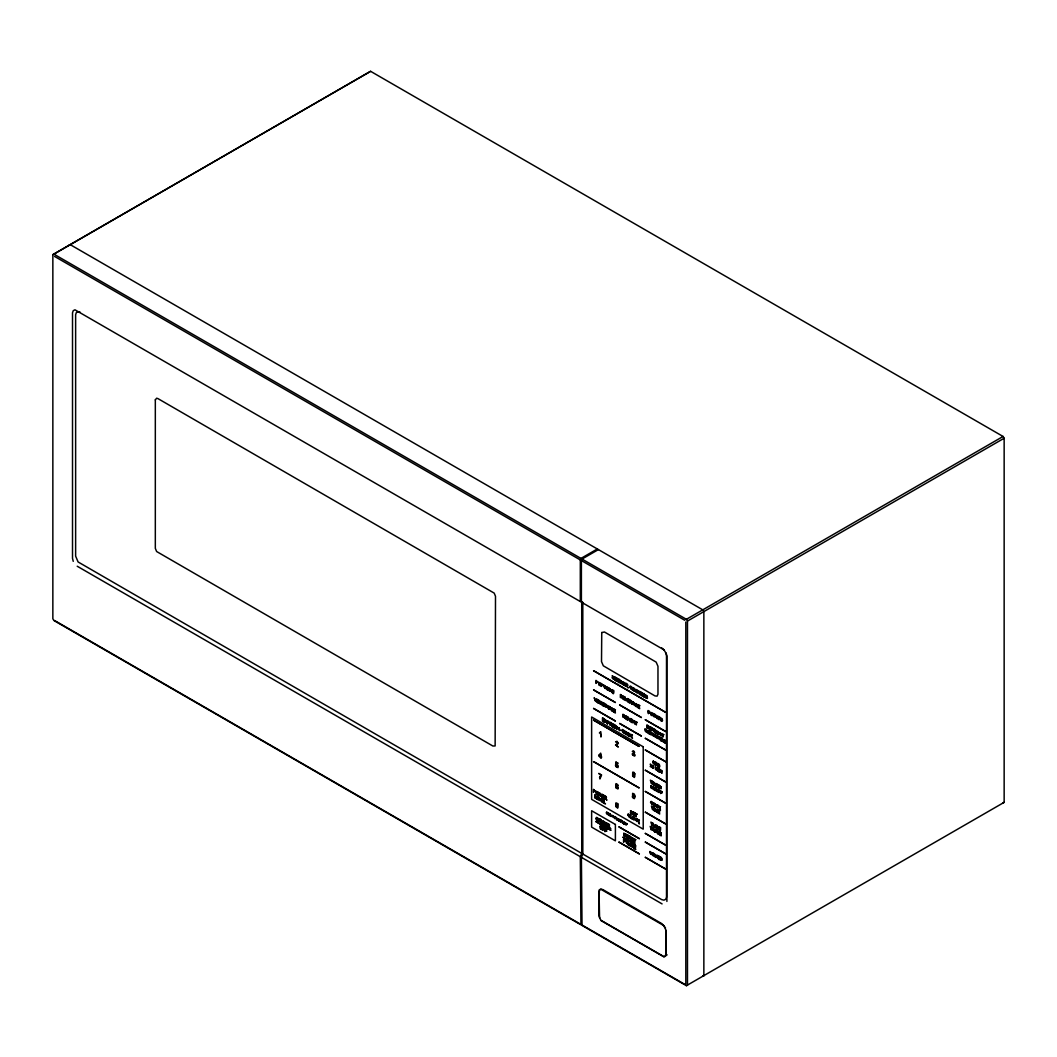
<?xml version="1.0" encoding="UTF-8"?>
<svg xmlns="http://www.w3.org/2000/svg" width="1057" height="1057" viewBox="0 0 1057 1057"><rect width="100%" height="100%" fill="white"/><g stroke="black" fill="none" stroke-linecap="round" stroke-linejoin="round"><path stroke-width="1.5" d="M598.407 549.587L582.024 559.047L581.39 560.554L581.39 601.407L582.803 602.384L582.817 854.043L581.39 857.319L582.024 925.43L686.403 985.692L1004.15 802.342L1004.15 438.232L1003.067 436.462L370.597 71.308L52.85 254.671L52.85 618.768L53.933 620.538L580.954 924.809L580.306 856.698L581.746 853.422L581.733 601.777L580.306 600.786L580.306 559.933L580.954 558.426L597.324 548.966M666.901 901.449L666.914 656.014L666.069 652.922M633.354 752.822L634.517 754.923L633.632 755.438L632.258 753.76L632.681 755.015L634.662 756.085L635.072 755.227C631.809 751.686 636.512 754.473 633.605 750.853L632.311 751.395L634.121 751.884L633.434 752.875M632.337 704.372C633.13 697.343 635.614 708.824 634.055 704.477L631.861 704.107C629.866 701.861 633.923 701.888 630.012 700.051L630.012 703.037L630.355 701.914L631.346 702.456L632.284 704.345M623.775 823.879C624.357 818.713 626.167 827.129 625.044 823.945L622.494 823.139L622.494 820.959L623.683 823.826M599.213 755.53L600.561 754.077L600.561 756.31M598.698 755.227L601.684 756.957L601.103 758.358L598.698 755.781L600.667 753.139L601.103 756.614M52.85 254.671L370.597 71.308M582.024 559.047L686.389 619.31L1003.067 436.462M686.403 985.692L687.473 985.164L687.473 621.067L1004.15 438.232M70.304 244.695L69.234 245.224L70.304 244.695L702.773 609.849L703.856 611.607L703.856 975.717L702.773 976.232L703.856 975.703M1003.067 802.858L1004.15 802.342M665.699 955.554L667.139 954.867M619.931 821.395C617.869 818.422 621.463 820.285 619.204 819.598C622.586 824.526 617.024 818.765 619.693 821.289M658.973 766.721L659.33 765.109L658.022 763.96L658.022 766.233C660.836 768.584 659.872 763.498 657.679 763.405L657.679 766.391L659.568 766.999L658.564 766.55M656.371 765.215L656.727 763.603L655.419 762.454L655.419 764.726C658.234 767.078 657.269 761.991 655.076 761.899L655.076 764.885L656.965 765.506L655.961 765.043M661.246 860.081L661.603 858.456L660.295 857.306L660.295 859.592C663.122 861.944 662.144 856.857 659.951 856.765L659.951 859.751L661.841 860.358L660.85 859.909M648.152 728.273L648.509 726.661L647.201 725.512L647.201 727.784C650.029 730.136 649.051 725.036 646.858 724.957L646.858 727.943L648.747 728.55L647.756 728.101M617.275 819.822C615.993 816.096 619.31 822.135 616.337 817.391L616.337 819.585L617.711 820.034L616.984 819.703M654.283 826.759L654.825 826.878C655.274 820.813 656.001 830.34 653.385 826.032C652.579 819.915 654.878 828.411 653.385 826.032L653.913 826.442M629.615 845.494L630.804 843.129L630.342 846.115L628.611 844.675L628.492 841.808L629.206 845.138M655.75 857.002L656.278 857.121C656.741 851.057 657.467 860.583 654.851 856.289C654.032 850.158 656.331 858.654 654.851 856.289L655.366 856.698M80.306 312.277L78.086 311.736L76.342 312.555L75.628 314.709L75.628 556.127L78.086 561.954L581.746 853.422M612.584 815.449C612.968 819.571 611.461 814.63 613.073 815.634M626.471 685.438C628.981 686.812 627.356 683.099 625.691 683.218L625.691 686.389L626.048 685.187L628.109 687.79L626.048 685.187M610.959 724.481C613.47 725.868 611.844 722.142 610.166 722.261L610.166 725.446L610.536 724.243L612.598 726.846L610.536 724.243M605.238 797.824C607.59 799.118 606.071 795.617 604.498 795.736L604.498 798.722L604.842 797.586L606.771 800.03L604.842 797.586M654.812 731.206C657.163 732.501 655.644 729.013 654.085 729.119L654.085 732.105L654.415 730.968L656.357 733.413L654.415 730.968M656.635 827.089C658.987 828.397 657.467 824.896 655.895 825.015L655.895 828.001L656.238 826.865L658.167 829.309L656.238 826.865M53.933 254.156L580.954 558.426M54.568 256.415L580.306 559.933M581.39 560.554L684.738 620.248M649.104 711.44L648.443 711.057L648.443 712.114L649.579 712.629L648.1 710.502L648.443 713.686L648.443 712.471L649.87 713.026L649.474 711.321M624.779 718.284C622.85 717.042 626.682 715.827 622.93 714.241L622.93 717.214L623.273 716.091L624.753 717.465M633.051 841.557L632.007 839.469L631.346 839.073L631.346 840.579L628.902 838.148C627.99 840.645 629.919 830.498 630.91 840.328L630.95 836.972L633.169 838.663L633.024 840.619M582.817 854.043L661.695 899.613L663.915 900.154L665.659 899.335L666.505 897.221L666.505 655.842A7.174 4.136 60 0 0 661.708 647.941M77.214 566.235L580.306 856.698M581.39 857.319L662.078 903.907M54.581 620.512L580.306 924.029M581.39 924.65L684.751 984.344M601.01 920.33L663.862 956.611L665.302 955.924L665.831 954.167L665.831 930.371M664.311 650.042L74.981 309.807L73.237 310.666L72.51 312.846L72.51 558.334L73.237 561.346M665.527 927.98L661.893 923.686L602.979 889.664L600.878 889.043L599.345 889.783L598.79 915.454L600.878 920.488L663.994 956.915L665.527 956.189L666.095 954.312L666.095 930.517L663.862 925.641L601.01 889.36L599.57 890.047L599.042 891.804L599.57 917.978M686.389 619.31L687.473 621.067M685.821 622.005L685.821 983.829M155.326 399.85L155.326 548.372L156.634 551.529L492.866 746.017L495.138 745.951L495.495 596.254L494.187 593.109L157.942 398.608L156.634 398.225L155.326 399.85M616.178 803.664L616.231 806.385L617.565 807.442L617.552 803.941L616.178 803.664M615.742 803.743L615.927 806.742L617.698 808.116L617.896 803.69L615.967 802.831L615.742 803.743M650.689 765.268C652.367 767.792 649.698 765.532 650.293 766.589L651.72 766.721L650.332 764L650.742 765.308M634.544 796.74L633.975 798.075L632.324 796.516L632.707 797.652L634.359 798.643L635.072 796.674L634.359 794.111L632.641 793.318L632.615 795.71L634.544 796.74M652.129 765.506L652.288 767.673C654.296 770.381 654.072 763.973 652.129 765.506M632.918 773.024L632.773 774.081L634.715 774.992L634.425 777.476L632.654 776.102L632.707 772.191L633.79 772.244L635.019 774.186L633.764 772.733L632.918 773.024M599.596 777.357L599.94 778.983L601.578 775.019L598.79 773.407L600.904 775.217L599.596 777.357M596.439 818.092L596.782 820.179L598.143 820.258L598.09 821.183L596.544 820.364L595.95 818.462L596.61 817.338L598.064 818.224L598.487 819.188L596.439 818.092M622.282 730.215L623.841 733.122L621.833 730.559L622.454 729.489L623.815 730.334L624.211 731.246L622.282 730.215M635.508 818.831L636.961 821.566L635.072 819.162L635.667 818.158L636.935 818.937L637.305 819.796L635.508 818.831M650.967 802.052L652.433 804.787L650.544 802.382L651.125 801.378L652.407 802.171L652.777 803.016L650.967 802.052M604.247 822.61L604.617 824.698L605.965 824.777L605.912 825.702L604.366 824.883L603.772 822.98L604.432 821.844L605.886 822.742L606.295 823.707L604.247 822.61M630.104 686.72L631.663 689.626L629.655 687.063L630.276 686.006L631.637 686.839L632.033 687.75L630.104 686.72M628.083 814.551L629.549 817.286L627.66 814.881L628.241 813.877L629.523 814.656L629.893 815.515L628.083 814.551M660.533 770.593L661.986 773.328L660.096 770.923L660.691 769.919L661.959 770.712L662.329 771.557L660.533 770.593M603.957 685.914L605.423 688.636L603.521 686.231L604.115 685.227L605.397 686.019L605.753 686.865L603.957 685.914M606.586 812.423C606.784 814.273 608.806 815 606.361 813.309C606.005 810.534 609.347 813.903 606.586 812.423M615.557 745.013L618.358 747.048L616.231 745.238L618.345 743.428L616.997 741.274L615.597 741.895L616.984 741.763L617.803 743.097L615.557 745.013M653.398 767.091L652.882 768.016L652.526 765.585L653.398 767.091M616.006 762.057L615.597 764.383L617.79 766.365L616.878 767.065L615.491 765.374L615.914 766.629L618.015 767.607L617.962 765.255L616.205 764.092L616.429 762.89L618.147 763.299L616.006 762.057M645.312 695.493L645.708 697.488L647.016 698.056L646.21 696.629L647.386 697.303L647.386 698.479L645.51 697.686L644.836 695.876L645.483 694.779L647.135 695.955L647.333 696.603L645.312 695.493M599.663 701.676L600.019 703.566L601.261 704.094L600.495 702.746L601.592 703.381C601.869 706.208 598.183 702.865 599.359 701.319L600.495 701.227L601.552 702.733L599.663 701.676M635.389 704.041L635.746 705.917L636.988 706.459L636.235 705.111L637.318 705.732C637.596 708.573 633.909 705.23 635.085 703.685L636.222 703.592L637.279 705.085L635.389 704.041M651.403 733.241L651.72 734.866L653.081 734.707L653.081 735.672L651.02 733.558L651.548 732.673L652.882 733.624L651.403 733.241M601.75 632.522L601.512 661.629L603.322 665.818L655.01 695.929L657.097 696.127L657.969 694.224L657.969 666.306L656.159 662.118L604.472 632.007L601.75 632.522M611.038 709.498L609.096 709.234L609.096 706.248L610.814 707.609L611.038 709.498M634.728 818.99L634.121 819.994L632.839 819.228L632.601 816.625L634.134 817.299L634.728 818.99M598.249 793.622L597.641 794.626L596.359 793.873L596.122 791.27L597.667 791.931L598.249 793.622M658.247 790.913L657.731 791.785L656.622 791.125L656.41 788.879L658.247 790.913M600.772 684.672L600.165 685.676L598.883 684.923L598.645 682.32L600.191 682.981L600.772 684.672M608.594 689.19L607.986 690.181L606.705 689.428L606.467 686.825L608 687.499L608.594 689.19M625.216 684.54L624.568 685.61L623.207 684.804L622.943 682.029L624.595 682.73L625.216 684.54M602.556 828.569L601.869 829.705L600.416 828.847L600.151 825.9L601.895 826.653L602.556 828.569M635.046 690.221L634.398 691.291L633.037 690.472L632.786 687.711L634.425 688.411L635.046 690.221M627.237 733.703L626.59 734.774L625.216 733.968L624.964 731.193L626.603 731.906L627.237 733.703M638.045 691.939L637.397 693.009L636.023 692.203L635.772 689.428L637.411 690.142L638.045 691.939M611.448 815.674L610.999 816.4L610.061 815.859L609.889 813.943L611.448 815.674M630.223 735.434L629.576 736.504L628.202 735.698L627.95 732.924L629.589 733.637L630.223 735.434M652.869 714.757L652.261 715.748L650.993 714.994L650.755 712.392L652.288 713.065L652.869 714.757M659.04 733.479L658.432 734.483L657.163 733.73L656.912 731.127L658.458 731.788L659.04 733.479M662.501 720.306L661.88 721.31L660.612 720.544L660.374 717.954L661.907 718.615L662.501 720.306M652.697 787.703L652.169 788.575L651.059 787.914L650.848 785.668L652.697 787.703M654.309 854.994L653.702 855.998L652.42 855.245L652.182 852.642L653.715 853.303L654.309 854.994M601.023 795.644L599.914 793.08L599.306 795.3L598.447 792.248L599.134 795.617L600.112 793.556L601.076 796.74L601.777 794.164L601.023 795.644M656.569 832.176L655.314 831.965L655.314 830.934L656.569 832.176M622.322 697.726L620.38 697.475L620.38 694.489L622.097 695.85L622.322 697.726M655.604 805.342L654.996 806.332L653.715 805.579L653.477 802.976L655.023 803.637L655.604 805.342M658.405 806.953L657.798 807.958L656.529 807.191L656.291 804.602L657.824 805.262L658.405 806.953M656.926 832.374L654.97 832.123L654.97 829.137L656.688 830.498L656.926 832.374M621.965 697.528L620.723 697.316L620.723 696.299L621.965 697.528M647.214 731.721L646.25 729.502L645.721 731.418L644.981 728.762L645.563 731.695L646.422 729.911L647.254 732.66L647.862 730.427L647.214 731.721M610.695 709.287L609.44 709.075L609.44 708.058L610.695 709.287M658.088 736.293C657.256 741.855 657.428 735.038 659.132 737.244L659.423 739.689L659.423 737.416L660.163 737.535L658.088 736.293M655.75 788.126L655.314 790.544L655.75 788.126M610.589 707.913L609.44 706.803L610.589 707.913M653.464 828.569L653.041 829.771L653.913 830.287L653.464 828.569M599.742 819.334L599.253 820.708L600.257 821.289L599.742 819.334M633.5 702.377L633.077 703.579L633.949 704.094L633.5 702.377M656.397 715.602L655.974 716.805L656.859 717.32L656.397 715.602M607.59 705.693L607.167 706.895L608.039 707.397L607.59 705.693M627.039 841.306L626.563 842.68L627.554 843.261L627.039 841.306M633.83 720.834L633.407 722.05L634.292 722.552L633.83 720.834M653.556 761.331L653.134 762.533L654.006 763.048L653.556 761.331M624.621 822.412L624.964 823.667L624.621 822.412M629.496 836.47L629.007 837.844L630.012 838.412L629.496 836.47M627.514 685.134L626.048 684.83L626.048 683.773L627.514 685.134M655.789 730.929L654.415 730.638L654.415 729.647L655.789 730.929M657.613 826.812L656.238 826.534L656.238 825.543L657.613 826.812M615.61 725.776C616.323 727.639 618.107 730.308 615.385 727.441C619.257 732.62 614.976 724.904 616.958 726.648L617.486 727.388L615.61 725.776M610.748 689.745L609.374 689.455L609.374 688.477L610.748 689.745M661.418 735.5C660.916 737.614 658.154 731.127 660.836 733.466L659.793 733.175L661.418 735.5M632.892 839.007L631.346 838.69L631.346 837.567L632.892 839.007M651.469 854.003C650.967 856.117 648.205 849.63 650.887 851.968L649.857 851.678L651.469 854.003M620.221 680.431C620.935 682.293 622.732 684.976 620.01 682.095C623.868 687.275 619.6 679.559 621.569 681.303L622.111 682.042L620.221 680.431M624.647 716.038L623.273 715.748L623.273 714.77L624.647 716.038M631.28 843.803C632.033 845.798 633.936 848.626 631.042 845.574C634.319 850.304 631.994 844.622 632.205 844.292L633.275 845.521L631.28 843.803M660.916 787.069L659.542 786.778L659.542 785.8L660.916 787.069M612.32 675.859C613.02 677.735 614.817 680.404 612.095 677.524C615.954 682.703 611.686 675 613.655 676.744L614.196 677.471L612.32 675.859M620.142 730.295C619.6 732.567 616.654 725.644 619.521 728.141L618.411 727.824L620.142 730.295M656.463 830.802L655.314 829.692L656.463 830.802M631.729 701.861L630.355 701.571L630.355 700.58L631.729 701.861M606.216 797.546L604.842 797.255L604.842 796.265L606.216 797.546M655.472 767.131C656.146 768.888 657.824 771.385 655.261 768.69C658.894 773.552 654.878 766.312 656.727 767.963L657.243 768.637L655.472 767.131M630.553 810.772C631.214 812.529 632.892 815.026 630.342 812.331C633.962 817.193 629.959 809.939 631.809 811.604L632.311 812.278L630.553 810.772M623.907 833.299C624.661 835.281 626.563 838.122 623.67 835.056C626.946 839.787 624.621 834.118 624.832 833.775L625.903 835.004L623.907 833.299M612.003 724.19L610.536 723.873L610.536 722.829L612.003 724.19M621.86 696.167L620.723 695.044L621.86 696.167M615.716 785.827L615.887 787.835L617.949 789.024L617.83 784.69L616.02 783.633L615.716 785.827M596.386 791.627L596.373 793.437L597.641 794.164L597.786 792.724L596.386 791.627M632.866 816.995L632.866 818.792L634.121 819.519L634.266 818.078L632.866 816.995M656.556 804.958L656.542 806.755L657.811 807.495L657.956 806.055L656.556 804.958M598.923 682.677L598.909 684.487L600.178 685.213L600.323 683.773L598.923 682.677M633.064 688.094L633.064 690.01L634.411 690.789L634.557 689.256L633.064 688.094M625.255 731.589L625.242 733.505L626.59 734.285L626.748 732.752L625.255 731.589M660.638 718.311L660.625 720.108L661.893 720.848L662.039 719.407L660.638 718.311M653.755 803.333L653.741 805.143L655.01 805.87L655.142 804.43L653.755 803.333M623.234 682.412L623.22 684.328L624.581 685.108L624.727 683.575L623.234 682.412M636.063 689.811L636.05 691.74L637.397 692.52L637.556 690.974L636.063 689.811M628.241 733.307L628.228 735.236L629.576 736.002L629.734 734.47L628.241 733.307M600.455 826.31L600.442 828.358L601.882 829.177L602.041 827.552L600.455 826.31M651.02 712.762L651.006 714.558L652.275 715.285L652.42 713.845L651.02 712.762M651.086 785.985L651.072 787.544L652.182 788.178L652.301 786.923L651.086 785.985M606.731 687.195L606.718 688.992L607.986 689.719L608.132 688.279L606.731 687.195M610.087 814.207L611.012 816.07L610.087 814.207M656.648 789.183L656.635 790.755L657.731 791.389L657.864 790.134L656.648 789.183M652.446 852.999L652.446 854.809L653.715 855.536L653.847 854.096L652.446 852.999M657.19 731.497L657.177 733.294L658.445 734.02L658.59 732.58L657.19 731.497M634.544 776.089L633.288 776.38L633.09 774.437L634.544 776.089M595.527 700.58L594.219 697.66L595.567 701.425L596.584 699.021L595.527 700.58M626.246 700.051L624.938 697.131L626.286 700.883L627.303 698.492L626.246 700.051M600.138 800.03L598.817 797.11L600.178 800.876L601.182 798.471L600.138 800.03M634.491 795.577L634.253 796.265L633.037 795.564L633.051 793.939L634.491 795.577M655.168 785.007L653.781 782.14L653.781 785.113L654.111 782.761L655.155 785.919L655.908 783.858L656.238 786.54L655.776 783.29L655.168 785.007M662.528 740.693C660.268 732.66 661.497 746.837 661.616 738.751L662.528 741.486L663.175 739.689C663.175 745.978 664.007 736.082 662.528 740.693M656.225 810.917L654.838 808.037L654.838 811.023L655.168 808.671L656.225 811.829L656.978 809.768L657.309 812.45L656.846 809.2L656.225 810.917M626.444 842.971C625.652 835.545 629.813 849.722 627.673 843.684L626.444 842.971M652.935 830.036C652.446 823.892 655.644 835.413 654.019 830.67L652.935 830.036M633.302 722.301C632.813 716.17 636.01 727.678 634.398 722.935L633.302 722.301M599.147 821.012C598.222 823.509 600.165 813.362 601.156 823.192L601.195 819.822L603.124 823.601C603.415 814.101 604.498 832.123 601.565 820.761L601.565 823.429L599.147 821.012M655.882 717.069C655.38 710.925 658.59 722.446 656.965 717.69L655.882 717.069M607.062 707.159C606.573 701.016 609.77 712.524 608.145 707.78L607.062 707.159M653.028 762.797C652.539 756.653 655.736 768.175 654.111 763.431L653.028 762.797M603.19 685.425L601.565 685.398L601.222 686.416L601.222 683.43L603.19 685.425M625.81 841.24L623.96 841.2L623.577 842.35L623.577 838.967L625.81 841.24M597.971 682.426L596.346 682.386L596.003 683.403L596.003 680.417L597.971 682.426M622.19 821.408L620.736 822.121L620.736 819.941L622.19 821.408M609.704 722.909L607.96 722.882L607.603 723.966L607.603 720.782L609.704 722.909M595.448 791.376L593.823 791.336L593.479 792.354L593.479 789.368L595.448 791.376M661.259 787.267C658.775 788.258 663.347 790.147 659.542 787.121L659.542 788.443L659.198 785.272L661.259 787.267M611.091 689.944C608.607 690.934 613.179 692.824 609.374 689.798L609.374 691.119L609.03 687.948L611.091 689.944M602.834 685.24L601.565 685.042L601.565 683.985L602.834 685.24M609.321 722.711L607.96 722.499L607.96 721.363L609.321 722.711M617.803 787.875L616.469 787.967L616.297 786.263L617.803 787.875M595.091 791.178L593.823 790.993L593.823 789.923L595.091 791.178M597.628 682.227L596.346 682.042L596.346 680.972L597.628 682.227M625.414 841.015L623.96 840.791L623.96 839.588L625.414 841.015M621.926 821.263L620.988 820.338L621.926 821.263M617.632 785.496L616.416 785.338L616.416 784.228L617.632 785.496M626.629 823.984C624.859 820.813 626.537 826.746 626.524 824.539L627.277 823.72L626.629 823.984M606.018 721.72L604.749 722.314L605.806 721.27C602.754 717.835 608.475 721.27 606.242 721.508L607.273 723.768L606.018 721.72M600.64 731.827L599.398 732.95L600.455 732.818L600.984 737.02L600.64 731.827M640.225 691.608L638.864 692.401C639.26 687.962 637.292 693.445 640.291 694.832L639.564 692.52L640.225 691.608M660.466 806.636L659.185 807.376C656.648 799.858 662.171 817.021 659.845 807.495L660.466 806.636M639.379 820.179L638.098 820.919C635.574 813.388 641.071 830.551 638.758 821.025L639.379 820.179M632.416 735.104L631.042 735.883C631.439 731.457 629.47 736.927 632.469 738.314L631.742 736.016L632.416 735.104M614.87 816.546L613.919 817.087C612.294 814.392 616.046 821.619 614.408 817.167L614.87 816.546M616.786 678.079L614.804 676.929L614.804 680.113L616.852 681.289L615.161 679.942L615.161 678.858L616.68 679.73L615.161 677.511L616.786 678.079M617.711 678.607L617.698 681.778L617.698 679.281C620.459 689.97 619.442 672.992 619.177 681.95L617.711 678.607M641.507 692.348L641.507 695.532L641.507 692.348M642.524 692.93L642.497 696.101L642.497 693.603C645.259 704.279 644.242 687.327 643.977 696.272L642.524 692.93M665.672 712.339L593.611 670.733L665.672 712.339M611.977 689.64L611.95 692.612L611.95 690.274C614.553 700.289 613.588 684.381 613.337 692.771L611.977 689.64M624.674 696.973L622.811 695.902L622.811 698.875L624.727 699.985L623.141 698.717L623.141 697.712L624.568 698.532L623.141 696.444L624.674 696.973M629.483 699.747L627.62 698.677L627.62 701.65L629.536 702.76L627.964 701.504L627.964 700.487L629.377 701.306L627.964 699.219L629.483 699.747M639.696 705.653L637.833 704.57L637.833 707.556L639.762 708.666L638.177 707.397L638.177 706.38L639.604 707.212L638.177 705.125L639.696 705.653M655.168 714.572L653.12 713.396L654.309 717.069L654.309 714.44L655.168 714.572M659.779 717.241L657.731 716.065L658.921 719.725L658.921 717.108L659.779 717.241M615.359 702.469L593.611 689.917L615.359 702.469M641.348 717.478L619.679 704.966L641.348 717.478M665.672 731.523L645.325 719.777L665.672 731.523M651.337 727.533L649.474 726.463L649.474 729.449L651.403 730.559L649.817 729.29L649.817 728.273L651.244 729.105L649.817 727.018L651.337 727.533M653.636 728.868L651.878 727.85L651.878 730.836L652.222 729.674L653.437 730.387L652.222 728.405L653.636 728.868M663.743 734.694L661.695 733.518L662.884 737.191L662.884 734.562L663.743 734.694M598.764 700.276L596.901 699.206L596.901 702.192L598.817 703.301L597.245 702.033L597.245 701.016L598.658 701.835L597.245 699.76L598.764 700.276M603.97 703.288L602.107 702.218L602.107 705.191L604.036 706.301L602.45 705.045L602.45 704.028L603.877 704.847L602.45 702.773L603.97 703.288M606.348 704.662L604.3 703.486L605.502 707.159L605.502 704.53L606.348 704.662M611.844 707.833L611.501 710.621L613.113 711.546L611.844 710.463L611.844 707.833M615.399 709.881L613.536 708.811L613.536 711.797L615.465 712.907L613.879 711.638L613.879 710.621L615.306 711.453L613.879 709.366L615.399 709.881M627.409 716.818L625.546 715.748L625.546 718.734L627.475 719.843L625.889 718.575L625.889 717.558L627.316 718.377L625.889 716.302L627.409 716.818M628.294 717.333L627.95 720.121L628.294 718.905L629.628 719.685C629.932 724.587 630.012 715.232 629.628 719.328L628.294 718.549L628.294 717.333M632.416 719.711L630.553 718.641L630.553 721.614L632.469 722.724L630.897 721.469L630.897 720.451L632.324 721.27L630.897 719.183L632.416 719.711M637.199 722.473L635.165 721.297L636.354 724.97L636.354 722.341L637.199 722.473M649.764 731.523L648.139 730.598L648.139 733.175L649.817 734.139L648.443 733.043L648.443 732.157L649.672 732.871L648.443 731.074L649.764 731.523M650.57 731.986L650.57 734.575L650.57 731.986M653.834 733.875L653.53 736.293L653.834 735.249L654.983 735.91C655.248 740.164 655.314 732.052 654.983 735.606L653.834 733.875M657.375 735.923L655.604 734.906L656.635 738.077L656.635 735.804L657.375 735.923M660.81 737.905L660.81 740.495L660.81 737.905M665.566 740.653L663.955 739.715L663.955 742.305L665.619 743.269L664.245 742.173L664.245 741.287L665.487 742.001L664.245 740.204L665.566 740.653M615.359 721.006L593.611 708.454L615.359 721.006M641.348 736.016L619.679 723.503L641.348 736.016M665.672 750.06L645.325 738.314L665.672 750.06M604.472 718.971L602.477 717.822L602.477 721.006L604.525 722.182L602.847 720.834L602.847 719.751L604.366 720.636L602.847 718.403L604.472 718.971M614.936 725.023L612.954 723.873L612.954 727.057L615.002 728.233L613.324 726.886L613.324 725.802L614.844 726.674L613.324 724.455L614.936 725.023M643.211 746.784L591.629 717.003L591.629 799.369L643.211 829.15L643.211 746.784M639.009 746.387L593.572 720.147L639.009 746.387M665.672 761.74L645.325 749.994L665.672 761.74M659.66 769.205L657.798 768.122L657.798 771.108L659.727 772.218L658.141 770.949L658.141 769.945L659.555 770.764L658.141 768.677L659.66 769.205M665.672 781.982L645.325 770.236L665.672 781.982M652.433 781.361L650.385 780.185L651.574 783.845L651.574 781.215L652.433 781.361M653.186 781.797L653.186 784.77L653.186 781.797M658.67 784.955L656.807 783.884L656.807 786.87L658.722 787.98L657.15 786.712L657.15 785.695L658.564 786.514L657.15 784.439L658.67 784.955M653.371 786.804L653.358 789.381L653.358 787.346C655.604 796.027 654.785 782.259 654.56 789.513L653.371 786.804M660.163 790.715L658.643 789.843L658.643 792.433L658.947 791.429L659.991 792.037L658.947 790.319L660.163 790.715M662.065 791.825L660.559 790.953L660.559 793.53L660.85 792.525L661.907 793.146L660.85 791.429L662.065 791.825M639.009 787.848L593.572 761.621L639.009 787.848M665.672 803.201L645.325 791.455L665.672 803.201M653.49 807.271L651.442 806.081L652.631 809.754L652.631 807.125L653.49 807.271M654.243 807.693L654.243 810.679L654.243 807.693M659.727 810.864L657.864 809.794L657.864 812.78L659.779 813.89L658.207 812.622L658.207 811.604L659.634 812.423L658.207 810.349L659.727 810.864M665.672 823.932L645.325 812.186L665.672 823.932M634.742 812.846L632.879 811.763L632.879 814.749L634.795 815.859L633.209 814.59L633.209 813.573L634.636 814.405L633.209 812.318L634.742 812.846M637.12 814.22L635.072 813.031L636.261 816.704L636.261 814.075L637.12 814.22M652.935 823.297L650.887 822.121L652.077 825.794L652.077 823.165L652.935 823.297M658.841 826.719L658.815 829.679L658.815 827.34C661.418 837.355 660.453 821.461 660.202 829.837L658.841 826.719M603.97 795.432L602.107 794.349L602.107 797.335L604.023 798.445L602.45 797.176L602.45 796.159L603.864 796.991L602.45 794.904L603.97 795.432M630.685 815.158L630.342 817.946L631.954 818.871L630.685 817.788L630.685 815.158M652.222 827.552L650.187 826.363L651.376 830.036L651.376 827.406L652.222 827.552M657.718 830.723L657.375 833.511L658.987 834.435L657.718 833.352L657.718 830.723M661.272 832.771L659.409 831.7L659.409 834.686L661.338 835.796L659.753 834.528L659.753 833.511L661.18 834.33L659.753 832.242L661.272 832.771M594.999 794.904L594.668 797.691L596.267 798.616L594.999 797.533L594.999 794.904M598.553 796.952L596.69 795.881L596.69 798.867L598.619 799.977L597.033 798.709L597.033 797.691L598.46 798.511L597.033 796.436L598.553 796.952M603.362 799.739L601.512 798.656L601.512 801.642L603.428 802.752L601.843 801.483L601.843 800.466L603.27 801.298L601.843 799.211L603.362 799.739M604.234 800.228L603.891 803.016L605.502 803.941L604.234 802.858L604.234 800.228M665.672 845.151L645.325 833.405L665.672 845.151M608.488 812.859L608.237 814.907L609.413 815.594L608.488 812.859M618.53 818.673L618.53 820.853L618.53 818.673M615.399 824.473L591.629 810.745L591.629 827.116L615.399 840.83L615.399 824.473M639.353 838.65L619.006 826.904L639.353 838.65M665.672 853.845L645.325 842.099L665.672 853.845M608.687 824.156L606.573 822.941L606.573 826.31L608.753 827.578L606.956 826.138L606.956 824.989L608.568 825.927L606.956 823.562L608.687 824.156M609.387 824.566L609.004 827.723L610.827 828.78L609.387 827.539L609.387 824.566M628.36 835.466L626.048 834.132L627.396 838.293L627.396 835.321L628.36 835.466M635.719 839.72L633.407 838.386L634.755 842.548L634.755 839.562L635.719 839.72M657.692 855.457L657.679 858.429L657.679 856.078C660.268 866.106 659.317 850.198 659.066 858.588L657.692 855.457M610.787 830.194L596.042 821.685L610.787 830.194M635.046 844.199L622.996 837.25L635.046 844.199M604.789 828.159L602.794 827.01L602.794 830.392L603.19 829.084L604.564 829.877L603.19 827.644L604.789 828.159M607.009 829.441L605.027 828.305L605.027 831.687L605.423 830.366L606.797 831.172L605.423 828.926L607.009 829.441M635.759 845.996L633.645 844.781L633.645 848.163L635.825 849.418L634.028 847.978L634.028 846.829L635.64 847.767L634.028 845.402L635.759 845.996M639.353 853.871L619.006 842.125L639.353 853.871M665.672 869.065L645.325 857.319L665.672 869.065"/></g></svg>
